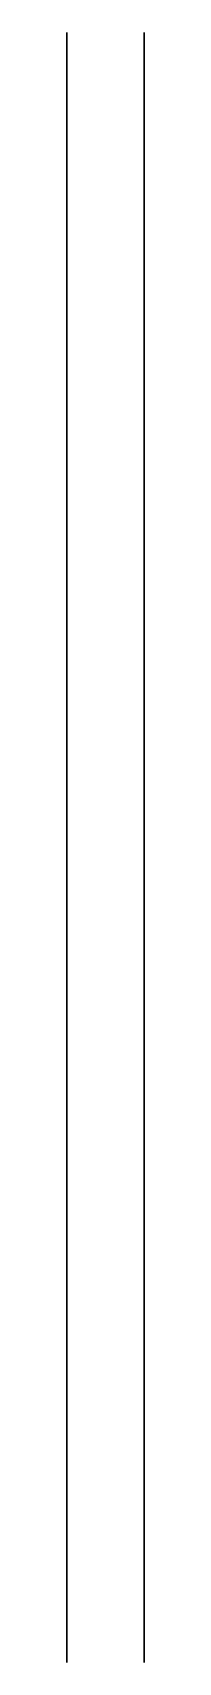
# Model space of a CAD drawing. Extents: x -2.62 to 6.29, y -2.62 to 6.02.
# Drawn here: x 6.04 to 6.29, y -2.62 to 2.62 of the extents above; entities that cross this region are included whole.
import ezdxf

# ---------------------------------------------------------------- set-up
doc = ezdxf.new("R2010")
doc.units = 0
doc.layers.get('0').update_dxf_attribs({"linetype": 'CONTINUOUS'})

msp = doc.modelspace()

# ---------------------------------------------------------------- linework, layer by layer
for p, q in [((6.0375, 2.616), (6.0375, 2.5447)), ((6.0375, 2.616), (6.0375, 2.616)), ((6.0375, 2.5447), (6.0375, 2.616)), ((6.2875, 2.5447), (6.2875, 2.616)), ((6.2875, 2.616), (6.2875, 2.616)), ((6.2875, 2.616), (6.2875, 2.5447)), ((6.0375, 2.5447), (6.0375, 2.4039)), ((6.0375, 2.4039), (6.0375, 2.5447)), ((6.2875, 2.4039), (6.2875, 2.5447)), ((6.2875, 2.5447), (6.2875, 2.4039)), ((6.0375, 2.4039), (6.0375, 2.1976)), ((6.0375, 2.1976), (6.0375, 2.4039)), ((6.2875, 2.1976), (6.2875, 2.4039)), ((6.2875, 2.4039), (6.2875, 2.1976)), ((6.0375, 2.226), (6.0375, 2.2479)), ((6.0375, 2.2479), (6.0375, 2.2406)), ((6.0375, 2.226), (6.0375, 2.2479)), ((6.0375, 2.2479), (6.0375, 2.2406)), ((6.0375, 2.2406), (6.0375, 2.2044)), ((6.0375, 2.2406), (6.0375, 2.2044)), ((6.0375, 2.176), (6.0375, 2.226)), ((6.0375, 2.176), (6.0375, 2.226)), ((6.0375, 2.2044), (6.0375, 2.1411)), ((6.0375, 2.2044), (6.0375, 2.1411)), ((6.0375, 2.1976), (6.0375, 1.9313)), ((6.0375, 1.9313), (6.0375, 2.1976)), ((6.2875, 2.2479), (6.2875, 2.226)), ((6.2875, 2.2406), (6.2875, 2.2479)), ((6.2875, 2.2479), (6.2875, 2.226)), ((6.2875, 2.2406), (6.2875, 2.2479)), ((6.2875, 2.2044), (6.2875, 2.2406)), ((6.2875, 2.2044), (6.2875, 2.2406)), ((6.2875, 2.226), (6.2875, 2.176)), ((6.2875, 2.226), (6.2875, 2.176)), ((6.2875, 2.1411), (6.2875, 2.2044)), ((6.2875, 2.1411), (6.2875, 2.2044)), ((6.2875, 1.9313), (6.2875, 2.1976)), ((6.2875, 2.1976), (6.2875, 1.9313)), ((6.0375, 2.1001), (6.0375, 2.176)), ((6.0375, 2.1001), (6.0375, 2.176)), ((6.2875, 2.176), (6.2875, 2.1001)), ((6.2875, 2.176), (6.2875, 2.1001)), ((6.0375, 2.1411), (6.0375, 2.0536)), ((6.0375, 2.1411), (6.0375, 2.0536)), ((6.0375, 2.002), (6.0375, 2.1001)), ((6.0375, 2.002), (6.0375, 2.1001)), ((6.2875, 2.0536), (6.2875, 2.1411)), ((6.2875, 2.0536), (6.2875, 2.1411)), ((6.2875, 2.1001), (6.2875, 2.002)), ((6.2875, 2.1001), (6.2875, 2.002)), ((6.0375, 2.0536), (6.0375, 1.946)), ((6.0375, 2.0536), (6.0375, 1.946)), ((6.2875, 1.946), (6.2875, 2.0536)), ((6.2875, 1.946), (6.2875, 2.0536)), ((6.0375, 1.8862), (6.0375, 2.002)), ((6.0375, 1.8862), (6.0375, 2.002)), ((6.2875, 2.002), (6.2875, 1.8862)), ((6.2875, 2.002), (6.2875, 1.8862)), ((6.0375, 1.946), (6.0375, 1.8234)), ((6.0375, 1.946), (6.0375, 1.8234)), ((6.2875, 1.8234), (6.2875, 1.946)), ((6.2875, 1.8234), (6.2875, 1.946)), ((6.0375, 1.9313), (6.0375, 1.6123)), ((6.0375, 1.6123), (6.0375, 1.9313)), ((6.0375, 1.7582), (6.0375, 1.8862)), ((6.0375, 1.7582), (6.0375, 1.8862)), ((6.2875, 1.6123), (6.2875, 1.9313)), ((6.2875, 1.9313), (6.2875, 1.6123)), ((6.2875, 1.8862), (6.2875, 1.7582)), ((6.2875, 1.8862), (6.2875, 1.7582)), ((6.0375, 1.8234), (6.0375, 1.6914)), ((6.0375, 1.8234), (6.0375, 1.6914)), ((6.2875, 1.6914), (6.2875, 1.8234)), ((6.2875, 1.6914), (6.2875, 1.8234)), ((6.0375, 1.6238), (6.0375, 1.7582)), ((6.0375, 1.6238), (6.0375, 1.7582)), ((6.2875, 1.7582), (6.2875, 1.6238)), ((6.2875, 1.7582), (6.2875, 1.6238)), ((6.0375, 1.6914), (6.0375, 1.6238)), ((6.0375, 1.6914), (6.0375, 1.6238)), ((6.2875, 1.6238), (6.2875, 1.6914)), ((6.2875, 1.6238), (6.2875, 1.6914)), ((6.0375, 1.6238), (6.0375, 1.5562)), ((6.0375, 1.4894), (6.0375, 1.6238)), ((6.0375, 1.6238), (6.0375, 1.5562)), ((6.0375, 1.4894), (6.0375, 1.6238)), ((6.2875, 1.5562), (6.2875, 1.6238)), ((6.2875, 1.6238), (6.2875, 1.4894)), ((6.2875, 1.5562), (6.2875, 1.6238)), ((6.2875, 1.6238), (6.2875, 1.4894)), ((6.0375, 1.6123), (6.0375, 1.2494)), ((6.0375, 1.2494), (6.0375, 1.6123)), ((6.2875, 1.2494), (6.2875, 1.6123)), ((6.2875, 1.6123), (6.2875, 1.2494)), ((6.0375, 1.5562), (6.0375, 1.4242)), ((6.0375, 1.5562), (6.0375, 1.4242)), ((6.2875, 1.4242), (6.2875, 1.5562)), ((6.2875, 1.4242), (6.2875, 1.5562)), ((6.0375, 1.3614), (6.0375, 1.4894)), ((6.0375, 1.3614), (6.0375, 1.4894)), ((6.2875, 1.4894), (6.2875, 1.3614)), ((6.2875, 1.4894), (6.2875, 1.3614)), ((6.0375, 1.4242), (6.0375, 1.3016)), ((6.0375, 1.4242), (6.0375, 1.3016)), ((6.2875, 1.3016), (6.2875, 1.4242)), ((6.2875, 1.3016), (6.2875, 1.4242)), ((6.0375, 1.2456), (6.0375, 1.3614)), ((6.0375, 1.2456), (6.0375, 1.3614)), ((6.2875, 1.3614), (6.2875, 1.2456)), ((6.2875, 1.3614), (6.2875, 1.2456)), ((6.0375, 1.3016), (6.0375, 1.194)), ((6.0375, 1.3016), (6.0375, 1.194)), ((6.2875, 1.194), (6.2875, 1.3016)), ((6.2875, 1.194), (6.2875, 1.3016)), ((6.0375, 1.2494), (6.0375, 0.8523)), ((6.0375, 0.8523), (6.0375, 1.2494)), ((6.0375, 1.1474), (6.0375, 1.2456)), ((6.0375, 1.1474), (6.0375, 1.2456)), ((6.2875, 0.8523), (6.2875, 1.2494)), ((6.2875, 1.2494), (6.2875, 0.8523)), ((6.2875, 1.2456), (6.2875, 1.1474)), ((6.2875, 1.2456), (6.2875, 1.1474)), ((6.0375, 1.194), (6.0375, 1.1065)), ((6.0375, 1.194), (6.0375, 1.1065)), ((6.2875, 1.1065), (6.2875, 1.194)), ((6.2875, 1.1065), (6.2875, 1.194)), ((6.0375, 1.0716), (6.0375, 1.1474)), ((6.0375, 1.0716), (6.0375, 1.1474)), ((6.0375, 1.1065), (6.0375, 1.0432)), ((6.0375, 1.1065), (6.0375, 1.0432)), ((6.2875, 1.1474), (6.2875, 1.0716)), ((6.2875, 1.1474), (6.2875, 1.0716)), ((6.2875, 1.0432), (6.2875, 1.1065)), ((6.2875, 1.0432), (6.2875, 1.1065)), ((6.0375, 1.0216), (6.0375, 1.0716)), ((6.0375, 1.0216), (6.0375, 1.0716)), ((6.2875, 1.0716), (6.2875, 1.0216)), ((6.2875, 1.0716), (6.2875, 1.0216)), ((6.0375, 1.0432), (6.0375, 1.007)), ((6.0375, 1.0432), (6.0375, 1.007)), ((6.0375, 0.9997), (6.0375, 1.0216)), ((6.0375, 0.9997), (6.0375, 1.0216)), ((6.0375, 1.007), (6.0375, 0.9997)), ((6.0375, 1.007), (6.0375, 0.9997)), ((6.2875, 1.007), (6.2875, 1.0432)), ((6.2875, 1.007), (6.2875, 1.0432)), ((6.2875, 1.0216), (6.2875, 0.9997)), ((6.2875, 1.0216), (6.2875, 0.9997)), ((6.2875, 0.9997), (6.2875, 1.007)), ((6.2875, 0.9997), (6.2875, 1.007)), ((6.0375, 0.8523), (6.0375, 0.4321)), ((6.0375, 0.4321), (6.0375, 0.8523)), ((6.2875, 0.4321), (6.2875, 0.8523)), ((6.2875, 0.8523), (6.2875, 0.4321)), ((6.0375, 0.6022), (6.0375, 0.6241)), ((6.0375, 0.6241), (6.0375, 0.6168)), ((6.0375, 0.6022), (6.0375, 0.6241)), ((6.0375, 0.6241), (6.0375, 0.6168)), ((6.0375, 0.6168), (6.0375, 0.5806)), ((6.0375, 0.6168), (6.0375, 0.5806)), ((6.0375, 0.5522), (6.0375, 0.6022)), ((6.0375, 0.5522), (6.0375, 0.6022)), ((6.0375, 0.5806), (6.0375, 0.5173)), ((6.0375, 0.5806), (6.0375, 0.5173)), ((6.2875, 0.6241), (6.2875, 0.6022)), ((6.2875, 0.6168), (6.2875, 0.6241)), ((6.2875, 0.6241), (6.2875, 0.6022)), ((6.2875, 0.6168), (6.2875, 0.6241)), ((6.2875, 0.5806), (6.2875, 0.6168)), ((6.2875, 0.5806), (6.2875, 0.6168)), ((6.2875, 0.6022), (6.2875, 0.5522)), ((6.2875, 0.6022), (6.2875, 0.5522)), ((6.2875, 0.5173), (6.2875, 0.5806)), ((6.2875, 0.5173), (6.2875, 0.5806)), ((6.0375, 0.4764), (6.0375, 0.5522)), ((6.0375, 0.4764), (6.0375, 0.5522)), ((6.2875, 0.5522), (6.2875, 0.4764)), ((6.2875, 0.5522), (6.2875, 0.4764)), ((6.0375, 0.5173), (6.0375, 0.4298)), ((6.0375, 0.5173), (6.0375, 0.4298)), ((6.0375, 0.3782), (6.0375, 0.4764)), ((6.0375, 0.3782), (6.0375, 0.4764)), ((6.2875, 0.4298), (6.2875, 0.5173)), ((6.2875, 0.4298), (6.2875, 0.5173)), ((6.2875, 0.4764), (6.2875, 0.3782)), ((6.2875, 0.4764), (6.2875, 0.3782)), ((6.0375, 0.4321), (6.0375, 0)), ((6.0375, 0), (6.0375, 0.4321)), ((6.0375, 0.4298), (6.0375, 0.3222)), ((6.0375, 0.4298), (6.0375, 0.3222)), ((6.2875, 0.4321), (6.2875, 0)), ((6.2875, 0), (6.2875, 0.4321)), ((6.2875, 0.3222), (6.2875, 0.4298)), ((6.2875, 0.3222), (6.2875, 0.4298)), ((6.0375, 0.2624), (6.0375, 0.3782)), ((6.0375, 0.2624), (6.0375, 0.3782)), ((6.2875, 0.3782), (6.2875, 0.2624)), ((6.2875, 0.3782), (6.2875, 0.2624)), ((6.0375, 0.3222), (6.0375, 0.1996)), ((6.0375, 0.3222), (6.0375, 0.1996)), ((6.2875, 0.1996), (6.2875, 0.3222)), ((6.2875, 0.1996), (6.2875, 0.3222)), ((6.0375, 0.1344), (6.0375, 0.2624)), ((6.0375, 0.1344), (6.0375, 0.2624)), ((6.2875, 0.2624), (6.2875, 0.1344)), ((6.2875, 0.2624), (6.2875, 0.1344)), ((6.0375, 0.1996), (6.0375, 0.0676)), ((6.0375, 0.1996), (6.0375, 0.0676)), ((6.2875, 0.0676), (6.2875, 0.1996)), ((6.2875, 0.0676), (6.2875, 0.1996)), ((6.0375, 0), (6.0375, 0.1344)), ((6.0375, 0), (6.0375, 0.1344)), ((6.2875, 0.1344), (6.2875, 0)), ((6.2875, 0.1344), (6.2875, 0)), ((6.0375, 0.0676), (6.0375, 0)), ((6.0375, 0.0676), (6.0375, 0)), ((6.2875, 0), (6.2875, 0.0676)), ((6.2875, 0), (6.2875, 0.0676)), ((6.0375, -0.4321), (6.0375, 0)), ((6.0375, 0), (6.0375, -0.4321)), ((6.0375, 0), (6.0375, -0.0676)), ((6.2875, 0), (6.2875, -0.4321)), ((6.2875, -0.4321), (6.2875, 0)), ((6.0375, 0), (6.0375, -0.0676)), ((6.0375, -0.1344), (6.0375, 0)), ((6.0375, -0.1344), (6.0375, 0)), ((6.2875, -0.0676), (6.2875, 0)), ((6.2875, 0), (6.2875, -0.1344)), ((6.2875, -0.0676), (6.2875, 0)), ((6.2875, 0), (6.2875, -0.1344)), ((6.0375, -0.0676), (6.0375, -0.1996)), ((6.0375, -0.0676), (6.0375, -0.1996)), ((6.2875, -0.1996), (6.2875, -0.0676)), ((6.2875, -0.1996), (6.2875, -0.0676)), ((6.0375, -0.2624), (6.0375, -0.1344)), ((6.0375, -0.2624), (6.0375, -0.1344)), ((6.2875, -0.1344), (6.2875, -0.2624)), ((6.2875, -0.1344), (6.2875, -0.2624)), ((6.0375, -0.1996), (6.0375, -0.3222)), ((6.0375, -0.1996), (6.0375, -0.3222)), ((6.2875, -0.3222), (6.2875, -0.1996)), ((6.2875, -0.3222), (6.2875, -0.1996)), ((6.0375, -0.3782), (6.0375, -0.2624)), ((6.0375, -0.3782), (6.0375, -0.2624)), ((6.2875, -0.2624), (6.2875, -0.3782)), ((6.2875, -0.2624), (6.2875, -0.3782)), ((6.0375, -0.3222), (6.0375, -0.4298)), ((6.0375, -0.3222), (6.0375, -0.4298)), ((6.2875, -0.4298), (6.2875, -0.3222)), ((6.2875, -0.4298), (6.2875, -0.3222)), ((6.0375, -0.4764), (6.0375, -0.3782)), ((6.0375, -0.4764), (6.0375, -0.3782)), ((6.2875, -0.3782), (6.2875, -0.4764)), ((6.2875, -0.3782), (6.2875, -0.4764)), ((6.0375, -0.4298), (6.0375, -0.5173)), ((6.0375, -0.4298), (6.0375, -0.5173)), ((6.0375, -0.8523), (6.0375, -0.4321)), ((6.0375, -0.4321), (6.0375, -0.8523)), ((6.2875, -0.5173), (6.2875, -0.4298)), ((6.2875, -0.5173), (6.2875, -0.4298)), ((6.2875, -0.4321), (6.2875, -0.8523)), ((6.2875, -0.8523), (6.2875, -0.4321)), ((6.0375, -0.5522), (6.0375, -0.4764)), ((6.0375, -0.5522), (6.0375, -0.4764)), ((6.0375, -0.5173), (6.0375, -0.5806)), ((6.0375, -0.5173), (6.0375, -0.5806)), ((6.2875, -0.4764), (6.2875, -0.5522)), ((6.2875, -0.4764), (6.2875, -0.5522)), ((6.2875, -0.5806), (6.2875, -0.5173)), ((6.2875, -0.5806), (6.2875, -0.5173)), ((6.0375, -0.6022), (6.0375, -0.5522)), ((6.0375, -0.6022), (6.0375, -0.5522)), ((6.2875, -0.5522), (6.2875, -0.6022)), ((6.2875, -0.5522), (6.2875, -0.6022)), ((6.0375, -0.5806), (6.0375, -0.6168)), ((6.0375, -0.5806), (6.0375, -0.6168)), ((6.0375, -0.6241), (6.0375, -0.6022)), ((6.0375, -0.6241), (6.0375, -0.6022)), ((6.0375, -0.6168), (6.0375, -0.6241)), ((6.0375, -0.6168), (6.0375, -0.6241)), ((6.2875, -0.6168), (6.2875, -0.5806)), ((6.2875, -0.6168), (6.2875, -0.5806)), ((6.2875, -0.6022), (6.2875, -0.6241)), ((6.2875, -0.6022), (6.2875, -0.6241)), ((6.2875, -0.6241), (6.2875, -0.6168)), ((6.2875, -0.6241), (6.2875, -0.6168)), ((6.0375, -1.2494), (6.0375, -0.8523)), ((6.0375, -0.8523), (6.0375, -1.2494)), ((6.2875, -0.8523), (6.2875, -1.2494)), ((6.2875, -1.2494), (6.2875, -0.8523)), ((6.0375, -1.0216), (6.0375, -0.9997)), ((6.0375, -0.9997), (6.0375, -1.007)), ((6.0375, -1.0216), (6.0375, -0.9997)), ((6.0375, -0.9997), (6.0375, -1.007)), ((6.0375, -1.007), (6.0375, -1.0432)), ((6.0375, -1.007), (6.0375, -1.0432)), ((6.0375, -1.0716), (6.0375, -1.0216)), ((6.0375, -1.0716), (6.0375, -1.0216)), ((6.0375, -1.0432), (6.0375, -1.1065)), ((6.0375, -1.0432), (6.0375, -1.1065)), ((6.2875, -0.9997), (6.2875, -1.0216)), ((6.2875, -1.007), (6.2875, -0.9997)), ((6.2875, -0.9997), (6.2875, -1.0216)), ((6.2875, -1.007), (6.2875, -0.9997)), ((6.2875, -1.0432), (6.2875, -1.007)), ((6.2875, -1.0432), (6.2875, -1.007)), ((6.2875, -1.0216), (6.2875, -1.0716)), ((6.2875, -1.0216), (6.2875, -1.0716)), ((6.2875, -1.1065), (6.2875, -1.0432)), ((6.2875, -1.1065), (6.2875, -1.0432)), ((6.0375, -1.1474), (6.0375, -1.0716)), ((6.0375, -1.1474), (6.0375, -1.0716)), ((6.2875, -1.0716), (6.2875, -1.1474)), ((6.2875, -1.0716), (6.2875, -1.1474)), ((6.0375, -1.1065), (6.0375, -1.194)), ((6.0375, -1.1065), (6.0375, -1.194)), ((6.0375, -1.2456), (6.0375, -1.1474)), ((6.0375, -1.2456), (6.0375, -1.1474)), ((6.2875, -1.194), (6.2875, -1.1065)), ((6.2875, -1.194), (6.2875, -1.1065)), ((6.2875, -1.1474), (6.2875, -1.2456)), ((6.2875, -1.1474), (6.2875, -1.2456)), ((6.0375, -1.194), (6.0375, -1.3016)), ((6.0375, -1.194), (6.0375, -1.3016)), ((6.2875, -1.3016), (6.2875, -1.194)), ((6.2875, -1.3016), (6.2875, -1.194)), ((6.0375, -1.3614), (6.0375, -1.2456)), ((6.0375, -1.3614), (6.0375, -1.2456)), ((6.0375, -1.6123), (6.0375, -1.2494)), ((6.0375, -1.2494), (6.0375, -1.6123)), ((6.2875, -1.2456), (6.2875, -1.3614)), ((6.2875, -1.2456), (6.2875, -1.3614)), ((6.2875, -1.2494), (6.2875, -1.6123)), ((6.2875, -1.6123), (6.2875, -1.2494)), ((6.0375, -1.3016), (6.0375, -1.4242)), ((6.0375, -1.3016), (6.0375, -1.4242)), ((6.2875, -1.4242), (6.2875, -1.3016)), ((6.2875, -1.4242), (6.2875, -1.3016)), ((6.0375, -1.4894), (6.0375, -1.3614)), ((6.0375, -1.4894), (6.0375, -1.3614)), ((6.2875, -1.3614), (6.2875, -1.4894)), ((6.2875, -1.3614), (6.2875, -1.4894)), ((6.0375, -1.4242), (6.0375, -1.5562)), ((6.0375, -1.4242), (6.0375, -1.5562)), ((6.2875, -1.5562), (6.2875, -1.4242)), ((6.2875, -1.5562), (6.2875, -1.4242)), ((6.0375, -1.6238), (6.0375, -1.4894)), ((6.0375, -1.6238), (6.0375, -1.4894)), ((6.2875, -1.4894), (6.2875, -1.6238)), ((6.2875, -1.4894), (6.2875, -1.6238)), ((6.0375, -1.5562), (6.0375, -1.6238)), ((6.0375, -1.5562), (6.0375, -1.6238)), ((6.2875, -1.6238), (6.2875, -1.5562)), ((6.2875, -1.6238), (6.2875, -1.5562)), ((6.0375, -1.9313), (6.0375, -1.6123)), ((6.0375, -1.6123), (6.0375, -1.9313)), ((6.2875, -1.6123), (6.2875, -1.9313)), ((6.2875, -1.9313), (6.2875, -1.6123)), ((6.0375, -1.6238), (6.0375, -1.6914)), ((6.0375, -1.7582), (6.0375, -1.6238)), ((6.0375, -1.6238), (6.0375, -1.6914)), ((6.0375, -1.7582), (6.0375, -1.6238)), ((6.2875, -1.6914), (6.2875, -1.6238)), ((6.2875, -1.6238), (6.2875, -1.7582)), ((6.2875, -1.6914), (6.2875, -1.6238)), ((6.2875, -1.6238), (6.2875, -1.7582)), ((6.0375, -1.6914), (6.0375, -1.8234)), ((6.0375, -1.6914), (6.0375, -1.8234)), ((6.2875, -1.8234), (6.2875, -1.6914)), ((6.2875, -1.8234), (6.2875, -1.6914)), ((6.0375, -1.8862), (6.0375, -1.7582)), ((6.0375, -1.8862), (6.0375, -1.7582)), ((6.2875, -1.7582), (6.2875, -1.8862)), ((6.2875, -1.7582), (6.2875, -1.8862)), ((6.0375, -1.8234), (6.0375, -1.946)), ((6.0375, -1.8234), (6.0375, -1.946)), ((6.2875, -1.946), (6.2875, -1.8234)), ((6.2875, -1.946), (6.2875, -1.8234)), ((6.0375, -2.002), (6.0375, -1.8862)), ((6.0375, -2.002), (6.0375, -1.8862)), ((6.0375, -2.1976), (6.0375, -1.9313)), ((6.0375, -1.9313), (6.0375, -2.1976)), ((6.2875, -1.8862), (6.2875, -2.002)), ((6.2875, -1.8862), (6.2875, -2.002)), ((6.2875, -1.9313), (6.2875, -2.1976)), ((6.2875, -2.1976), (6.2875, -1.9313)), ((6.0375, -1.946), (6.0375, -2.0536)), ((6.0375, -1.946), (6.0375, -2.0536)), ((6.2875, -2.0536), (6.2875, -1.946)), ((6.2875, -2.0536), (6.2875, -1.946)), ((6.0375, -2.1001), (6.0375, -2.002)), ((6.0375, -2.1001), (6.0375, -2.002)), ((6.2875, -2.002), (6.2875, -2.1001)), ((6.2875, -2.002), (6.2875, -2.1001)), ((6.0375, -2.0536), (6.0375, -2.1411)), ((6.0375, -2.0536), (6.0375, -2.1411)), ((6.2875, -2.1411), (6.2875, -2.0536)), ((6.2875, -2.1411), (6.2875, -2.0536)), ((6.0375, -2.176), (6.0375, -2.1001)), ((6.0375, -2.176), (6.0375, -2.1001)), ((6.0375, -2.1411), (6.0375, -2.2044)), ((6.0375, -2.1411), (6.0375, -2.2044)), ((6.2875, -2.1001), (6.2875, -2.176)), ((6.2875, -2.1001), (6.2875, -2.176)), ((6.2875, -2.2044), (6.2875, -2.1411)), ((6.2875, -2.2044), (6.2875, -2.1411)), ((6.0375, -2.226), (6.0375, -2.176)), ((6.0375, -2.226), (6.0375, -2.176)), ((6.2875, -2.176), (6.2875, -2.226)), ((6.2875, -2.176), (6.2875, -2.226)), ((6.0375, -2.4039), (6.0375, -2.1976)), ((6.0375, -2.1976), (6.0375, -2.4039)), ((6.0375, -2.2044), (6.0375, -2.2406)), ((6.0375, -2.2044), (6.0375, -2.2406)), ((6.0375, -2.2479), (6.0375, -2.226)), ((6.0375, -2.2479), (6.0375, -2.226)), ((6.0375, -2.2406), (6.0375, -2.2479)), ((6.0375, -2.2406), (6.0375, -2.2479)), ((6.2875, -2.1976), (6.2875, -2.4039)), ((6.2875, -2.4039), (6.2875, -2.1976)), ((6.2875, -2.2406), (6.2875, -2.2044)), ((6.2875, -2.2406), (6.2875, -2.2044)), ((6.2875, -2.226), (6.2875, -2.2479)), ((6.2875, -2.226), (6.2875, -2.2479)), ((6.2875, -2.2479), (6.2875, -2.2406)), ((6.2875, -2.2479), (6.2875, -2.2406)), ((6.0375, -2.5447), (6.0375, -2.4039)), ((6.0375, -2.4039), (6.0375, -2.5447)), ((6.2875, -2.4039), (6.2875, -2.5447)), ((6.2875, -2.5447), (6.2875, -2.4039)), ((6.0375, -2.616), (6.0375, -2.5447)), ((6.0375, -2.5447), (6.0375, -2.616)), ((6.2875, -2.5447), (6.2875, -2.616)), ((6.2875, -2.616), (6.2875, -2.5447)), ((6.0375, -2.616), (6.0375, -2.616)), ((6.2875, -2.616), (6.2875, -2.616))]:
    msp.add_line(p, q)

doc.saveas('drawing.dxf')
